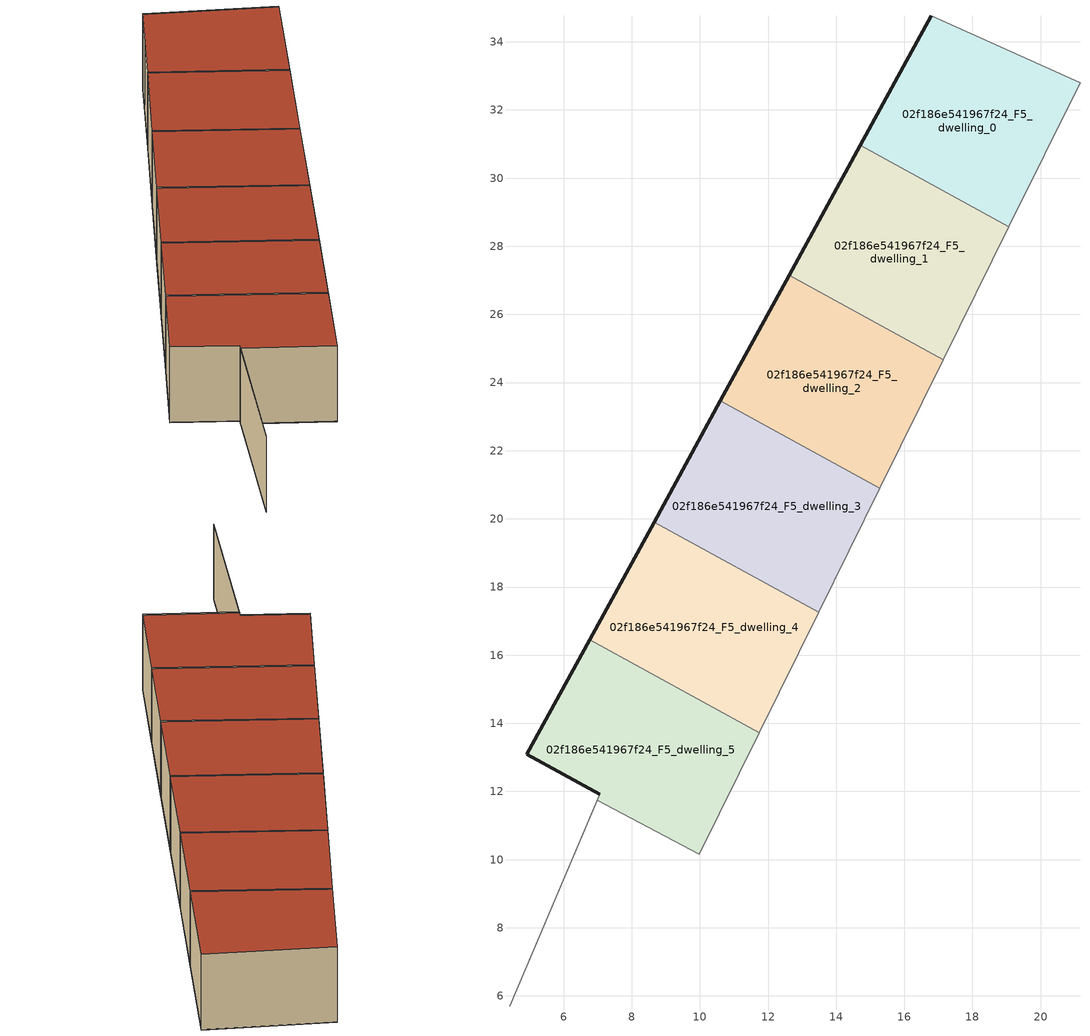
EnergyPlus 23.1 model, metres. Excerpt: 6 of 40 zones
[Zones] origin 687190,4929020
02f186e541967f24_F5_dwelling_0
 floor to 02f186e541967f24_F4_dwelling_0 (EU_floor_Construction): 19.07,28.58 21.15,32.8 16.78,34.76 15.97,33.27 14.71,30.96 z15
 wall outside (EU_wall_Construction): 14.71,30.96 15.97,33.27 16.79,34.76 z15:18
 wall adiabatic (EU_wall_Construction): 16.79,34.76 21.16,32.8 19.07,28.58 z15:18
 wall to 02f186e541967f24_F5_dwelling_1 (EU_wall_Construction): 19.07,28.58 14.71,30.96 z15:18
 roof outside (EU_roof_Construction): 21.16,32.8 19.07,28.58 14.71,30.96 15.97,33.27 16.79,34.76 z18
02f186e541967f24_F5_dwelling_1
 floor to 02f186e541967f24_F4_dwelling_1 (EU_floor_Construction): 17.14,24.67 19.07,28.58 14.71,30.96 12.62,27.15 z15
 wall outside (EU_wall_Construction): 12.62,27.15 14.71,30.96 z15:18
 wall adiabatic (EU_wall_Construction): 19.07,28.58 17.14,24.67 z15:18
 wall to 02f186e541967f24_F5_dwelling_2 (EU_wall_Construction): 17.14,24.67 12.62,27.15 z15:18
 roof outside (EU_roof_Construction): 19.07,28.58 17.14,24.67 12.62,27.15 14.71,30.96 z18
02f186e541967f24_F5_dwelling_2
 floor to 02f186e541967f24_F4_dwelling_2 (EU_floor_Construction): 15.28,20.91 17.14,24.67 12.62,27.15 10.6,23.47 z15
 wall outside (EU_wall_Construction): 10.6,23.47 12.62,27.15 z15:18
 wall adiabatic (EU_wall_Construction): 17.14,24.67 15.29,20.91 z15:18
 wall to 02f186e541967f24_F5_dwelling_3 (EU_wall_Construction): 15.28,20.91 10.6,23.47 z15:18
 roof outside (EU_roof_Construction): 17.14,24.67 15.29,20.91 10.6,23.47 12.62,27.15 z18
02f186e541967f24_F5_dwelling_3
 floor to 02f186e541967f24_F4_dwelling_3 (EU_floor_Construction): 13.49,17.26 15.28,20.91 10.6,23.47 8.65,19.91 z15
 wall outside (EU_wall_Construction): 8.65,19.91 10.6,23.47 z15:18
 wall adiabatic (EU_wall_Construction): 15.29,20.91 13.49,17.26 z15:18
 wall to 02f186e541967f24_F5_dwelling_4 (EU_wall_Construction): 13.49,17.26 8.65,19.91 z15:18
 roof outside (EU_roof_Construction): 15.29,20.91 13.49,17.26 8.65,19.91 10.6,23.47 z18
02f186e541967f24_F5_dwelling_4
 floor to 02f186e541967f24_F4_dwelling_4 (EU_floor_Construction): 11.74,13.73 13.49,17.26 8.65,19.91 6.76,16.45 z15
 wall outside (EU_wall_Construction): 6.76,16.45 8.65,19.91 z15:18
 wall adiabatic (EU_wall_Construction): 13.49,17.26 11.74,13.73 z15:18
 wall to 02f186e541967f24_F5_dwelling_5 (EU_wall_Construction): 11.74,13.73 6.76,16.45 z15:18
 roof outside (EU_roof_Construction): 13.49,17.26 11.74,13.73 6.76,16.45 8.65,19.91 z18
02f186e541967f24_F5_dwelling_5
 floor to 02f186e541967f24_F4_dwelling_5 (EU_floor_Construction): 9.98,10.17 11.74,13.73 6.76,16.45 4.92,13.1 7.06,11.93 4.41,5.71 4.42,5.7 6.99,11.75 z15
 wall outside (EU_wall_Construction): 7.06,11.93 4.93,13.1 6.76,16.45 z15:18
 wall adiabatic (EU_wall_Construction): 4.41,5.71 7.06,11.93 / 11.74,13.73 9.98,10.17 6.99,11.75 4.42,5.7 z15:18; 4.41,5.71,18 4.42,5.7,15 4.41,5.71,15
 roof outside (EU_roof_Construction): 11.74,13.73 9.98,10.17 6.99,11.75 4.41,5.71 7.06,11.93 4.93,13.1 6.76,16.45 z18
[Building]
EU S2 Campaign: North Axis=0; Terrain=City; Solar Distribution=FullExterior
[Site:Location]
Bologna: Latitude=44.5; Longitude=11.25; Time Zone=1; Elevation=37
[SizingPeriod:WeatherFileDays]
AnnualSizingPeriod: Begin Month=1; Begin Day of Month=1; End Month=12; End Day of Month=31; Day of Week for Start Day=Monday; Use Weather File Daylight Saving Period=No; Use Weather File Rain and Snow Indicators=No
[MATERIAL]
EU_InternalMass_Material: Roughness=MediumRough; Thickness=0.1; Conductivity=1; Density=1800; Specific Heat=900; Thermal Absorptance=0.9; Solar Absorptance=0.7; Visible Absorptance=0.7
[MATERIAL:NOMASS] Roughness=MediumRough; Thermal Absorptance=0.9; Solar Absorptance=0.7; Visible Absorptance=0.7
Name | Thermal Resistance
EU_wall_NoMass | 0.890213
EU_roof_NoMass | 0.636128
EU_floor_NoMass | 0.79516
[CONSTRUCTION]
EU_wall_Construction: EU_wall_NoMass
EU_roof_Construction: EU_roof_NoMass
EU_floor_Construction: EU_floor_NoMass
EU_InternalMass_Construction: EU_InternalMass_Material
[ZONE] Type=1; Multiplier=1; Ceiling Height=autocalculate; Floor Area=autocalculate; Part of Total Floor Area=Yes
Name | Volume
02f186e541967f24_F5_dwelling_0 | 66.0681
02f186e541967f24_F5_dwelling_1 | 66.0703
02f186e541967f24_F5_dwelling_2 | 66.0637
02f186e541967f24_F5_dwelling_3 | 66.0696
02f186e541967f24_F5_dwelling_4 | 66.0732
02f186e541967f24_F5_dwelling_5 | 67.8918
[INTERNALMASS] Construction=EU_InternalMass_Construction
Name | Zone or ZoneList | Surface Area
02f186e541967f24_F5_dwelling_0_EU_InternalMass | 02f186e541967f24_F5_dwelling_0 | 33.8061
02f186e541967f24_F5_dwelling_1_EU_InternalMass | 02f186e541967f24_F5_dwelling_1 | 17.5818
02f186e541967f24_F5_dwelling_2_EU_InternalMass | 02f186e541967f24_F5_dwelling_2 | 25.6963
02f186e541967f24_F5_dwelling_3_EU_InternalMass | 02f186e541967f24_F5_dwelling_3 | 25.6934
02f186e541967f24_F5_dwelling_4_EU_InternalMass | 02f186e541967f24_F5_dwelling_4 | 25.6924
02f186e541967f24_F5_dwelling_5_EU_InternalMass | 02f186e541967f24_F5_dwelling_5 | 25.6997
[OTHEREQUIPMENT] Fuel Type=Electricity; Design Level Calculation Method=Watts/Area; Power per Zone Floor Area=1; Fraction Latent=0; Fraction Radiant=0; Fraction Lost=0; Carbon Dioxide Generation Rate=0; EndUse Subcategory=EU_Step8_InternalGains
Name | Zone or ZoneList or Space or SpaceList | Schedule
EU_Step8_InternalGain_02f186e541967f24_F5_dwelling_0_f000 | 02f186e541967f24_F5_dwelling_0 | EU_Step8_GainSchedule_02f186e541967f24_F5_dwelling_0_f000
EU_Step8_InternalGain_02f186e541967f24_F5_dwelling_1_f000 | 02f186e541967f24_F5_dwelling_1 | EU_Step8_GainSchedule_02f186e541967f24_F5_dwelling_1_f000
EU_Step8_InternalGain_02f186e541967f24_F5_dwelling_2_f000 | 02f186e541967f24_F5_dwelling_2 | EU_Step8_GainSchedule_02f186e541967f24_F5_dwelling_2_f000
EU_Step8_InternalGain_02f186e541967f24_F5_dwelling_3_f000 | 02f186e541967f24_F5_dwelling_3 | EU_Step8_GainSchedule_02f186e541967f24_F5_dwelling_3_f000
EU_Step8_InternalGain_02f186e541967f24_F5_dwelling_4_f000 | 02f186e541967f24_F5_dwelling_4 | EU_Step8_GainSchedule_02f186e541967f24_F5_dwelling_4_f000
EU_Step8_InternalGain_02f186e541967f24_F5_dwelling_5_f000 | 02f186e541967f24_F5_dwelling_5 | EU_Step8_GainSchedule_02f186e541967f24_F5_dwelling_5_f000
[ZONEVENTILATION:DESIGNFLOWRATE] Schedule=EU_AlwaysOn; Design Flow Rate Calculation Method=AirChanges/Hour; Air Changes per Hour=0.718634; Ventilation Type=Natural; Fan Pressure Rise=0; Fan Total Efficiency=1; Constant Term Coefficient=1; Temperature Term Coefficient=0; Velocity Term Coefficient=0; Velocity Squared Term Coefficient=0; Minimum Indoor Temperature=-100; Maximum Indoor Temperature=100; Delta Temperature=-100; Minimum Outdoor Temperature=-100; Maximum Outdoor Temperature=100; Maximum Wind Speed=40
Name | Zone or ZoneList or Space or SpaceList
EU_ConstantAir_02f186e541967f24_F5_dwelling_0 | 02f186e541967f24_F5_dwelling_0
EU_ConstantAir_02f186e541967f24_F5_dwelling_1 | 02f186e541967f24_F5_dwelling_1
EU_ConstantAir_02f186e541967f24_F5_dwelling_2 | 02f186e541967f24_F5_dwelling_2
EU_ConstantAir_02f186e541967f24_F5_dwelling_3 | 02f186e541967f24_F5_dwelling_3
EU_ConstantAir_02f186e541967f24_F5_dwelling_4 | 02f186e541967f24_F5_dwelling_4
EU_ConstantAir_02f186e541967f24_F5_dwelling_5 | 02f186e541967f24_F5_dwelling_5
[HVACTEMPLATE:THERMOSTAT] Constant Heating Setpoint=20; Constant Cooling Setpoint=50
EU_HeatOnly_02f186e541967f24_F0_dwelling_0; EU_HeatOnly_02f186e541967f24_F0_dwelling_1; EU_HeatOnly_02f186e541967f24_F0_dwelling_2; EU_HeatOnly_02f186e541967f24_F0_dwelling_3; EU_HeatOnly_02f186e541967f24_F0_dwelling_4; EU_HeatOnly_02f186e541967f24_F0_dwelling_5; EU_HeatOnly_02f186e541967f24_F0_dwelling_6; EU_HeatOnly_02f186e541967f24_F1_dwelling_0; EU_HeatOnly_02f186e541967f24_F1_dwelling_1; EU_HeatOnly_02f186e541967f24_F1_dwelling_2; EU_HeatOnly_02f186e541967f24_F1_dwelling_3; EU_HeatOnly_02f186e541967f24_F1_dwelling_4; EU_HeatOnly_02f186e541967f24_F1_dwelling_5; EU_HeatOnly_02f186e541967f24_F1_dwelling_6; EU_HeatOnly_02f186e541967f24_F2_dwelling_0; EU_HeatOnly_02f186e541967f24_F2_dwelling_1; EU_HeatOnly_02f186e541967f24_F2_dwelling_2; EU_HeatOnly_02f186e541967f24_F2_dwelling_3; EU_HeatOnly_02f186e541967f24_F2_dwelling_4; EU_HeatOnly_02f186e541967f24_F2_dwelling_5; EU_HeatOnly_02f186e541967f24_F2_dwelling_6; EU_HeatOnly_02f186e541967f24_F3_dwelling_0; EU_HeatOnly_02f186e541967f24_F3_dwelling_1; EU_HeatOnly_02f186e541967f24_F3_dwelling_2; EU_HeatOnly_02f186e541967f24_F3_dwelling_3; EU_HeatOnly_02f186e541967f24_F3_dwelling_4; EU_HeatOnly_02f186e541967f24_F3_dwelling_5; EU_HeatOnly_02f186e541967f24_F3_dwelling_6; EU_HeatOnly_02f186e541967f24_F4_dwelling_0; EU_HeatOnly_02f186e541967f24_F4_dwelling_1; EU_HeatOnly_02f186e541967f24_F4_dwelling_2; EU_HeatOnly_02f186e541967f24_F4_dwelling_3; EU_HeatOnly_02f186e541967f24_F4_dwelling_4; EU_HeatOnly_02f186e541967f24_F4_dwelling_5; EU_HeatOnly_02f186e541967f24_F5_dwelling_0; EU_HeatOnly_02f186e541967f24_F5_dwelling_1; EU_HeatOnly_02f186e541967f24_F5_dwelling_2; EU_HeatOnly_02f186e541967f24_F5_dwelling_3; EU_HeatOnly_02f186e541967f24_F5_dwelling_4; EU_HeatOnly_02f186e541967f24_F5_dwelling_5
[HVACTEMPLATE:ZONE:IDEALLOADSAIRSYSTEM] System Availability Schedule=EU_AlwaysOn; Maximum Heating Supply Air Temperature=50; Minimum Cooling Supply Air Temperature=13; Maximum Heating Supply Air Humidity Ratio=0.0156; Minimum Cooling Supply Air Humidity Ratio=0.0077; Heating Limit=NoLimit; Cooling Limit=NoLimit; Heating Availability Schedule=EU_AlwaysOn; Cooling Availability Schedule=EU_CoolingOff; Dehumidification Control Type=ConstantSensibleHeatRatio; Cooling Sensible Heat Ratio=0.7; Dehumidification Setpoint=60; Humidification Control Type=None; Humidification Setpoint=30; Outdoor Air Method=None; Outdoor Air Flow Rate per Person=0.00944; Outdoor Air Flow Rate per Zone Floor Area=0; Outdoor Air Flow Rate per Zone=0; Demand Controlled Ventilation Type=None; Outdoor Air Economizer Type=NoEconomizer; Heat Recovery Type=None; Sensible Heat Recovery Effectiveness=0.7; Latent Heat Recovery Effectiveness=0.65
Name | Template Thermostat
02f186e541967f24_F5_dwelling_0 | EU_HeatOnly_02f186e541967f24_F5_dwelling_0
02f186e541967f24_F5_dwelling_1 | EU_HeatOnly_02f186e541967f24_F5_dwelling_1
02f186e541967f24_F5_dwelling_2 | EU_HeatOnly_02f186e541967f24_F5_dwelling_2
02f186e541967f24_F5_dwelling_3 | EU_HeatOnly_02f186e541967f24_F5_dwelling_3
02f186e541967f24_F5_dwelling_4 | EU_HeatOnly_02f186e541967f24_F5_dwelling_4
02f186e541967f24_F5_dwelling_5 | EU_HeatOnly_02f186e541967f24_F5_dwelling_5
[SIZING:ZONE] Zone Cooling Design Supply Air Temperature Input Method=SupplyAirTemperature; Zone Cooling Design Supply Air Temperature=13; Zone Heating Design Supply Air Temperature Input Method=SupplyAirTemperature; Zone Heating Design Supply Air Temperature=50; Zone Cooling Design Supply Air Humidity Ratio=0.008; Zone Heating Design Supply Air Humidity Ratio=0.008; Cooling Design Air Flow Method=DesignDay; Cooling Design Air Flow Rate=0; Cooling Minimum Air Flow per Zone Floor Area=0.000762; Cooling Minimum Air Flow=0; Cooling Minimum Air Flow Fraction=0.2; Heating Design Air Flow Method=DesignDay; Heating Design Air Flow Rate=0; Heating Maximum Air Flow per Zone Floor Area=0.002032; Heating Maximum Air Flow=0.141576; Heating Maximum Air Flow Fraction=0.3; Account for Dedicated Outdoor Air System=No; Dedicated Outdoor Air System Control Strategy=NeutralSupplyAir; Dedicated Outdoor Air Low Setpoint Temperature for Design=autosize; Dedicated Outdoor Air High Setpoint Temperature for Design=autosize; Zone Load Sizing Method=Sensible Load Only No Latent Load; Zone Latent Cooling Design Supply Air Humidity Ratio Input Method=HumidityRatioDifference; Zone Cooling Design Supply Air Humidity Ratio Difference=0.005; Zone Latent Heating Design Supply Air Humidity Ratio Input Method=HumidityRatioDifference; Zone Humidification Design Supply Air Humidity Ratio Difference=0.005
02f186e541967f24_F5_dwelling_0; 02f186e541967f24_F5_dwelling_1; 02f186e541967f24_F5_dwelling_2; 02f186e541967f24_F5_dwelling_3; 02f186e541967f24_F5_dwelling_4; 02f186e541967f24_F5_dwelling_5
[SCHEDULE:CONSTANT]
Name | Hourly Value
EU_AlwaysOn | 1
EU_CoolingOff | 0
[SCHEDULE:FILE] Column Number=1; Rows to Skip at Top=0; Number of Hours of Data=8760; Column Separator=Comma; Interpolate to Timestep=No; Minutes per Item=60; Adjust Schedule for Daylight Savings=Yes
Name | File
EU_Step8_GainSchedule_02f186e541967f24_F5_dwelling_0_f000 | ../../schedules/02f186e541967f24/02f186e541967f24_F5_dwelling_0_f000_gain.csv
EU_Step8_GainSchedule_02f186e541967f24_F5_dwelling_1_f000 | ../../schedules/02f186e541967f24/02f186e541967f24_F5_dwelling_1_f000_gain.csv
EU_Step8_GainSchedule_02f186e541967f24_F5_dwelling_2_f000 | ../../schedules/02f186e541967f24/02f186e541967f24_F5_dwelling_2_f000_gain.csv
EU_Step8_GainSchedule_02f186e541967f24_F5_dwelling_3_f000 | ../../schedules/02f186e541967f24/02f186e541967f24_F5_dwelling_3_f000_gain.csv
EU_Step8_GainSchedule_02f186e541967f24_F5_dwelling_4_f000 | ../../schedules/02f186e541967f24/02f186e541967f24_F5_dwelling_4_f000_gain.csv
EU_Step8_GainSchedule_02f186e541967f24_F5_dwelling_5_f000 | ../../schedules/02f186e541967f24/02f186e541967f24_F5_dwelling_5_f000_gain.csv
